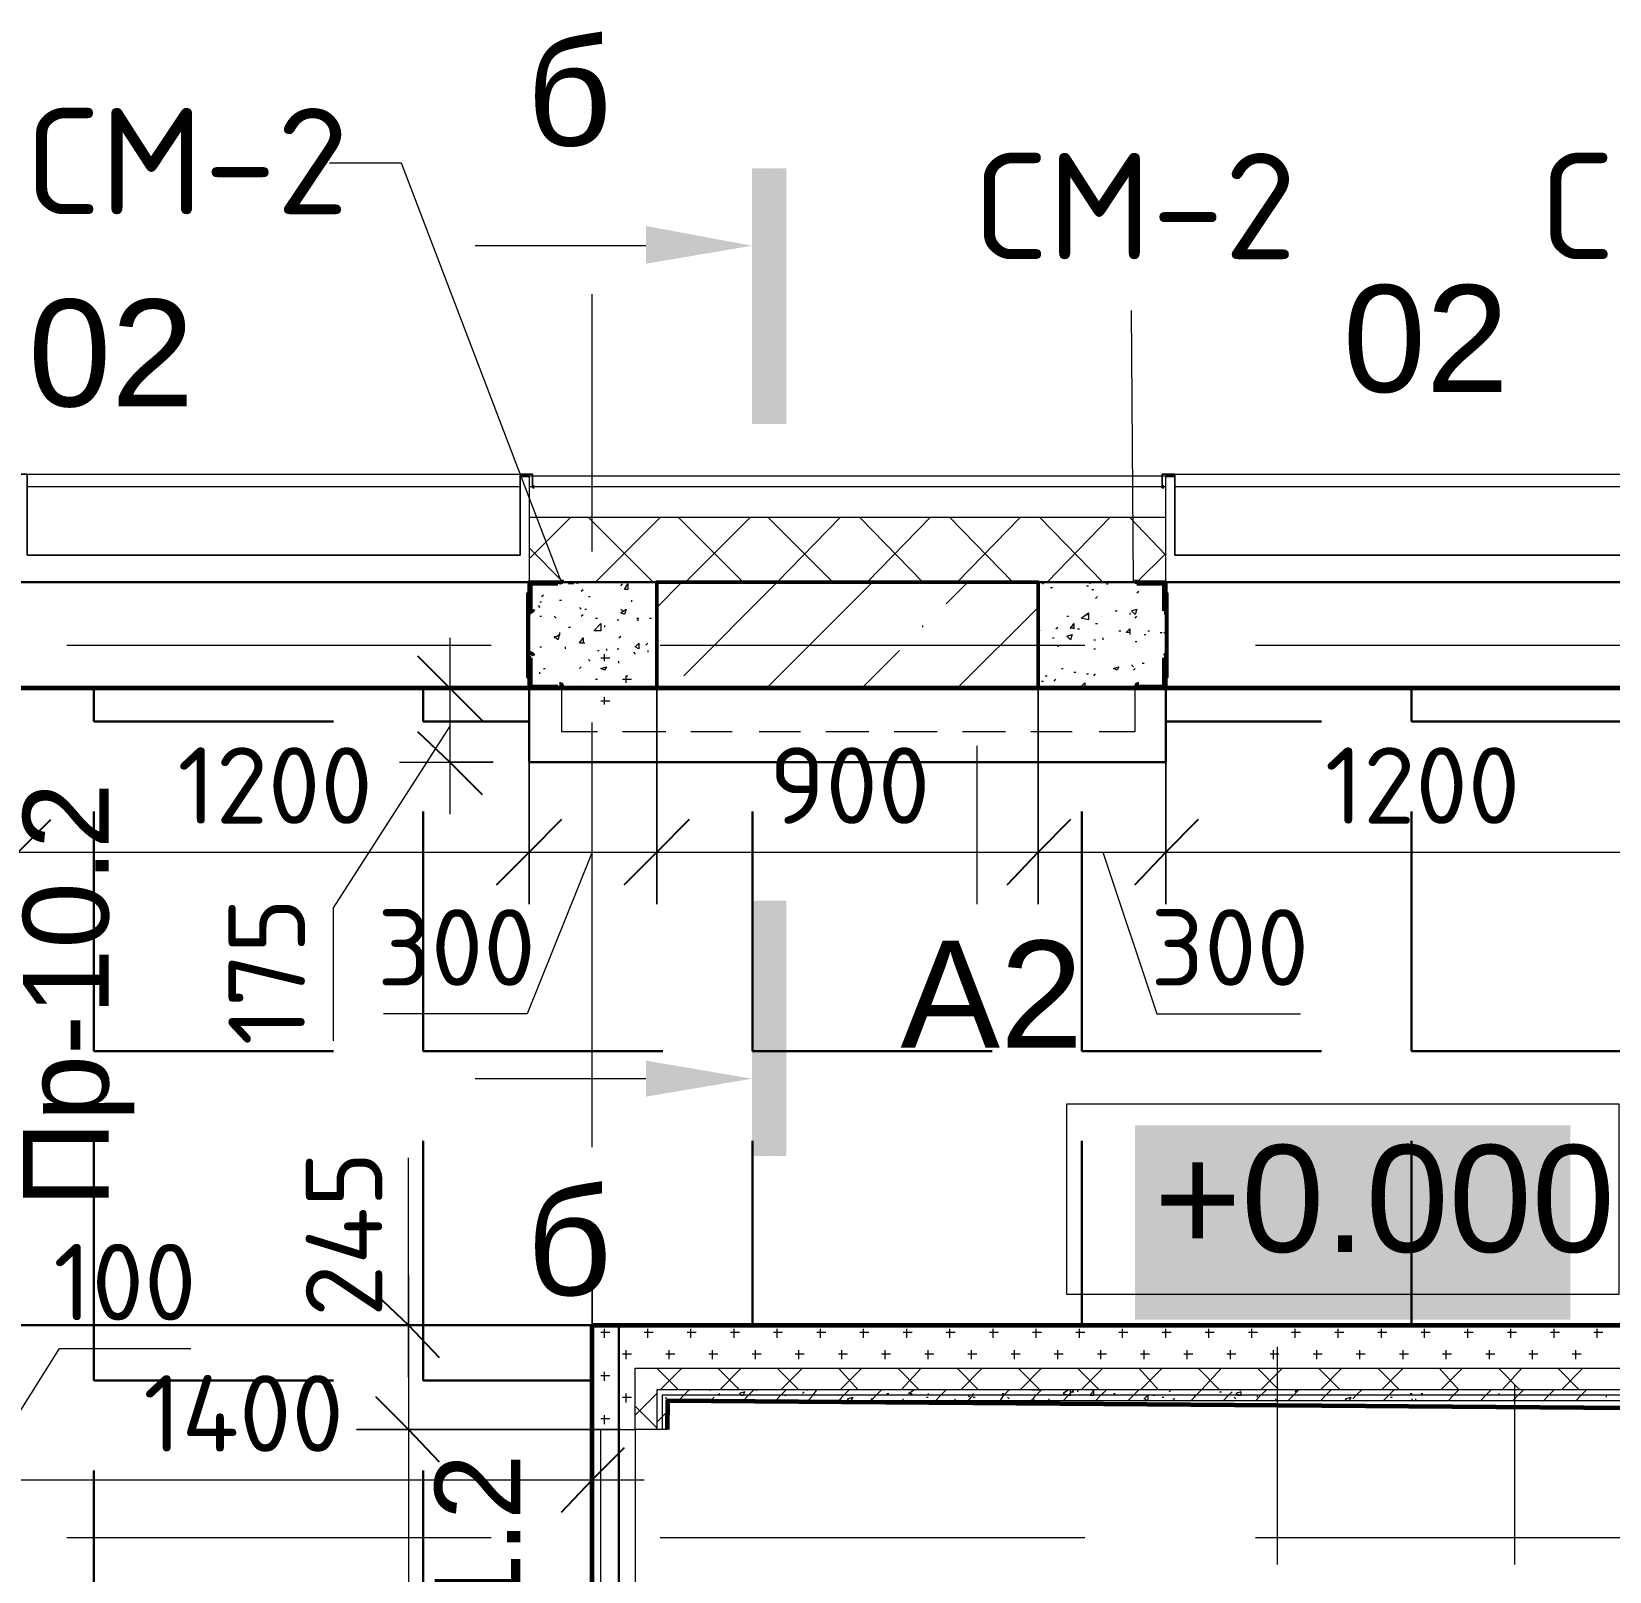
# Model space of a CAD drawing. Header units: millimetres. Extents: x -84737 to 172119, y -43083 to 59399.
# Drawn here: x 51026 to 54740, y 54600 to 58224 of the extents above; entities that cross this region are included whole.
import ezdxf

# ---------------------------------------------------------------- set-up
doc = ezdxf.new("R2010")
doc.units = ezdxf.units.MM
doc.layers.add('10) Плитка КР-3 300х300', color=40, linetype='Continuous', lineweight=30)
doc.layers.add('14) Плитка стены СТ-5.1', color=3, linetype='Continuous', lineweight=60)
for name, color, linetype in [('PDF _Аннотации', 7, 'Continuous'), ('PDF _Двери', 7, 'Continuous'), ('PDF _Линии', 7, 'Continuous'), ('PDF _Марки', 7, 'Continuous'), ('PDF _Несущие колонны', 7, 'Continuous'), ('PDF _Обобщенные модели', 7, 'Continuous'), ('PDF _Обозначения', 7, 'Continuous'), ('PDF _Окна', 7, 'Continuous'), ('PDF _Оси', 7, 'Continuous'), ('PDF _Перекрытия', 7, 'Continuous'), ('PDF _Размеры-100', 7, 'Continuous'), ('PDF _Стены', 7, 'Continuous'), ('PDF _Текст', 7, 'Continuous')]:
    doc.layers.add(name, color=color, linetype=linetype)
doc.layers.add('PDF _Высотные отметки', color=7, linetype='Continuous', true_color=0xffffff)
doc.styles.add('PDF GOSTCommon', font='arial.ttf')
doc.styles.add('PDF ISOCPEUR', font='isocpeur.ttf')

msp = doc.modelspace()

# ---------------------------------------------------------------- hatches: boundary and pattern name
at = {"layer": '10) Плитка КР-3 300х300'}
h = msp.add_hatch(dxfattribs=at)
h.set_pattern_fill('ANGLE', color=256, scale=111)
h.set_pattern_definition([(0, (0, 0), (0, 775.335), [563.88, -211.455]), (90, (0, 0), (-775.335, 5e-14), [563.88, -211.455])])
h.paths.add_polyline_path([(47206.2, 50679.7), (44755.2, 50679.7), (44755.2, 45879.3), (46926.8, 45879.3), (46926.8, 46057.1), (47206.2, 46057.1)])
h.paths.add_polyline_path([(47206.2, 52876.7), (45305.5, 52876.7), (45305.5, 50798.3), (47206.2, 50798.3)])
h.paths.add_polyline_path([(50948.3, 52876.7), (47206.2, 52876.7), (47206.2, 51479.8), (50948.3, 51479.8)])
h.paths.add_polyline_path([(47544.8, 52978.3), (45305.5, 52978.3), (45305.5, 52876.7), (47544.8, 52876.7)])
h.paths.add_polyline_path([(52345.3, 55179.6), (50948.3, 55179.6), (50948.3, 45879.3), (52345.3, 45879.3)])
h.paths.add_polyline_path([(55905.4, 56678.2), (53695.7, 56678.2), (53695.7, 56504.6), (52197.1, 56504.6), (52197.1, 56678.2), (50948.3, 56678.2), (50948.3, 55179.6), (55808, 55179.6), (55808, 55327.8), (55905.4, 55327.8)])
h.paths.add_polyline_path([(55808, 52876.7), (55507.5, 52876.7), (55507.5, 51780.4), (54406.8, 51780.4), (54406.8, 52876.7), (54262.9, 52876.7), (53145.3, 52876.7), (53145.3, 51678.8), (52446.9, 51678.8), (52446.9, 50679.7), (52548.5, 50679.7), (52548.5, 49879.7), (55808, 49879.7)])
at = {"layer": 'PDF _Окна', "transparency": 33554559}
for points in [[(52209.8, 57152.3), (52209.8, 57156.5), (52205.6, 57156.5), (52201.3, 57152.3), (52205.6, 57148), (52209.8, 57148)], [(53691.4, 57152.3), (53691.4, 57156.5), (53687.2, 57156.5), (53683, 57152.3), (53687.2, 57148), (53691.4, 57148)]]:
    msp.add_hatch(color=256, dxfattribs=at).paths.add_polyline_path(points)

# ---------------------------------------------------------------- linework, layer by layer
at = {"layer": '10) Плитка КР-3 300х300'}
for points in [[(50948.3, 55179.6), (55905.4, 55179.6), (55905.4, 56678.2), (50948.3, 56678.2)], [(52197.1, 56504.6), (53695.7, 56504.6), (53695.7, 56678.2), (52197.1, 56678.2)], [(50948.3, 45879.3), (52345.3, 45879.3), (52345.3, 55179.6), (50948.3, 55179.6)]]:
    msp.add_lwpolyline(points, close=True, dxfattribs=at)
at = {"layer": '14) Плитка стены СТ-5.1'}
for points in [[(52345.3, 55179.6), (55905.4, 55179.6), (55905.4, 56678.2), (50948.3, 56678.2), (50948.3, 55179.6)], [(50948.3, 51479.8), (50948.3, 45879.3), (52345.3, 45879.3), (52345.3, 55179.6)], [(55808, 54976.4), (52523.1, 55001.8), (52522.5, 54934.1)]]:
    msp.add_lwpolyline(points, dxfattribs=at)
at = {"layer": 'PDF _Аннотации', "lineweight": 9}
msp.add_lwpolyline([(53462.8, 55251.6), (53462.8, 55700.3), (54762.4, 55700.3), (54762.4, 55251.6)], close=True, dxfattribs=at)
at = {"layer": 'PDF _Высотные отметки', "transparency": 33554559}
for points in [[(53623.7, 55649.5), (53623.7, 55192.3), (54648.1, 55649.5)], [(53623.7, 55192.3), (54648.1, 55649.5), (54648.1, 55192.3)]]:
    msp.add_solid(points, dxfattribs=at)
at = {"layer": 'PDF _Двери', "lineweight": 18}
msp.add_lwpolyline([(52366.4, 54007), (52366.4, 54934.1), (52446.9, 54934.1), (52446.9, 54007)], dxfattribs=at)
at = {"layer": 'PDF _Линии', "lineweight": 9}
for points in [[(52273.3, 56678.2), (52273.3, 56576.6), (52358, 56576.6)], [(53539, 56576.6), (53623.7, 56576.6), (53623.7, 56678.2)], [(52417.2, 56576.6), (52518.8, 56576.6)], [(52578.1, 56576.6), (52675.5, 56576.6)], [(52739, 56576.6), (52836.3, 56576.6)], [(52895.6, 56576.6), (52997.2, 56576.6)], [(53056.4, 56576.6), (53158, 56576.6)], [(53217.3, 56576.6), (53318.9, 56576.6)], [(53378.2, 56576.6), (53475.5, 56576.6)]]:
    msp.add_lwpolyline(points, dxfattribs=at)
at = {"layer": 'PDF _Марки', "lineweight": 9}
for points in [[(52273.3, 56927.9), (51896.5, 57914.2), (51727.2, 57914.2)], [(53619.5, 56927.9), (53615.2, 57567.1)], [(53251.2, 56542.7), (53251.2, 56170.2)], [(53958.1, 55128.8), (53958.1, 54616.6)], [(54516.9, 55039.9), (54516.9, 54616.6)]]:
    msp.add_lwpolyline(points, dxfattribs=at)
at = {"layer": 'PDF _Несущие колонны', "lineweight": 9}
for points in [[(52497.7, 56868.6), (52556.9, 56927.9)], [(52561.2, 56707.8), (52781.3, 56927.9)], [(52755.9, 56678.2), (53005.6, 56927.9)], [(53179.2, 56877.1), (53230, 56927.9)], [(53204.6, 56678.2), (53395.1, 56868.6)], [(53124.2, 56822.1), (53124.2, 56826.3)], [(52980.2, 56678.2), (53069.1, 56767)]]:
    msp.add_lwpolyline(points, dxfattribs=at)
at = {"layer": 'PDF _Несущие колонны', "lineweight": 50}
msp.add_lwpolyline([(52497.7, 56678.2), (53395.1, 56678.2), (53395.1, 56927.9), (52497.7, 56927.9)], close=True, dxfattribs=at)
at = {"layer": 'PDF _Обобщенные модели', "lineweight": 30}
for points in [[(52197.1, 56703.5), (52192.9, 56703.5), (52192.9, 56902.5), (52197.1, 56902.5)], [(53695.7, 56902.5), (53699.9, 56902.5), (53699.9, 56703.5), (53695.7, 56703.5)], [(52408.8, 55179.6), (52408.8, 54007)]]:
    msp.add_lwpolyline(points, dxfattribs=at)
at = {"layer": 'PDF _Обобщенные модели', "lineweight": 50}
for points in [[(52273.3, 56927.9), (52197.1, 56927.9), (52197.1, 56851.7)], [(52201.3, 56860.2), (52201.3, 56923.7), (52264.8, 56923.7)], [(53695.7, 56851.7), (53695.7, 56927.9), (53623.7, 56927.9)], [(53627.9, 56923.7), (53691.4, 56923.7), (53691.4, 56860.2)], [(52197.1, 56754.3), (52197.1, 56678.2), (52273.3, 56678.2)], [(53623.7, 56678.2), (53695.7, 56678.2), (53695.7, 56754.3)], [(52264.8, 56682.4), (52201.3, 56682.4), (52201.3, 56750.1)], [(53691.4, 56750.1), (53691.4, 56682.4), (53627.9, 56682.4)]]:
    msp.add_lwpolyline(points, dxfattribs=at)
for centre, start, end in [((52269.1, 56932.3), 270, 11.5359), ((53632.2, 56932.3), 168.4641, 270), ((52201.3, 56864.6), 258.4641, 360), ((53700, 56864.6), 180, 281.5359), ((52201.3, 56754.5), 0, 101.5359), ((53700, 56754.5), 78.4641, 180), ((52269.1, 56682.6), 348.4641, 90), ((53632.2, 56682.6), 90, 191.5359)]:
    msp.add_arc(centre, 6.35, start, end, dxfattribs=at)
at = {"layer": 'PDF _Обозначения', "lineweight": 9}
for points in [[(52760.1, 57897.3), (52760.1, 57897.3)], [(52472.3, 57719.5), (52070.1, 57719.5)], [(52472.3, 55759.5), (52070.1, 55759.5)], [(52760.1, 55581.8), (52760.1, 55581.8)]]:
    msp.add_lwpolyline(points, dxfattribs=at)
at = {"layer": 'PDF _Обозначения', "transparency": 33554559}
for points in [[(52802.5, 57300.4), (52802.5, 57901.5), (52722, 57300.4)], [(52802.5, 57901.5), (52722, 57300.4), (52722, 57901.5)], [(52722, 57719.5), (52472.3, 57677.2), (52472.3, 57766.1)], [(52802.5, 56178.6), (52802.5, 55577.5), (52722, 56178.6)], [(52802.5, 55577.5), (52722, 56178.6), (52722, 55577.5)], [(52722, 55759.5), (52472.3, 55801.9), (52472.3, 55717.2)]]:
    msp.add_solid(points, dxfattribs=at)
at = {"layer": 'PDF _Окна', "lineweight": 18}
for points in [[(51016, 57181.9), (50986.4, 57181.9), (50986.4, 57152.3), (50986.4, 57181.9), (51016, 57181.9), (51016, 56991.4), (52175.9, 56991.4), (52175.9, 57181.9), (52205.6, 57181.9), (52205.6, 57152.3), (52205.6, 57181.9), (52175.9, 57181.9)], [(53716.8, 57181.9), (53687.2, 57181.9), (53687.2, 57152.3), (53687.2, 57181.9), (53716.8, 57181.9), (53716.8, 56991.4), (54876.7, 56991.4), (54876.7, 57181.9), (54906.3, 57181.9), (54906.3, 57152.3), (54906.3, 57181.9), (54876.7, 57181.9)], [(52175.9, 57152.3), (52175.9, 56991.4), (51016, 56991.4), (51016, 57152.3)], [(54876.7, 57152.3), (54876.7, 56991.4), (53716.8, 56991.4), (53716.8, 57152.3)]]:
    msp.add_lwpolyline(points, dxfattribs=at)
for points in [[(51016, 57152.3), (51016, 57181.9), (52175.9, 57181.9), (52175.9, 57152.3)], [(53716.8, 57152.3), (53716.8, 57181.9), (54876.7, 57181.9), (54876.7, 57152.3)]]:
    msp.add_lwpolyline(points, close=True, dxfattribs=at)
at = {"layer": 'PDF _Оси', "lineweight": 9}
for points in [[(52345.3, 56999.9), (52345.3, 57605.2)], [(52345.3, 56800.9), (52345.3, 56800.9)], [(51109.2, 56779.7), (52108.2, 56779.7)], [(52307.2, 56779.7), (52307.2, 56779.7)], [(52506.1, 56779.7), (53505.2, 56779.7)], [(53708.4, 56779.7), (53708.4, 56779.7)], [(53907.3, 56779.7), (54906.3, 56779.7)], [(52345.3, 55598.7), (52345.3, 56597.7)], [(52345.3, 55399.7), (52345.3, 55399.7)], [(52345.3, 54197.5), (52345.3, 55200.8)], [(51109.2, 54680.1), (52108.2, 54680.1)], [(52307.2, 54680.1), (52307.2, 54680.1)], [(52506.1, 54680.1), (53505.2, 54680.1)], [(53708.4, 54680.1), (53708.4, 54680.1)], [(53907.3, 54680.1), (54906.3, 54680.1)]]:
    msp.add_lwpolyline(points, dxfattribs=at)
at = {"layer": 'PDF _Перекрытия', "lineweight": 30}
for points in [[(52197.1, 56678.2), (52197.1, 56504.6)], [(53695.7, 56504.6), (53695.7, 56678.2)], [(52345.3, 54934.1), (52345.3, 54007)]]:
    msp.add_lwpolyline(points, dxfattribs=at)
at = {"layer": 'PDF _Размеры-100', "lineweight": 9}
for points in [[(50876.4, 56292.9), (52197.1, 56292.9), (52497.7, 56292.9), (53395.1, 56292.9), (53695.7, 56292.9), (54897.9, 56292.9), (54897.9, 56792.4), (54897.9, 56170.2), (54897.9, 56792.4), (54897.9, 56292.9), (55278.9, 56292.9)], [(52010.8, 56796.7), (52010.8, 56381.8)], [(51892.3, 56678.2), (52112.4, 56678.2), (52010.8, 56678.2)], [(52010.8, 56589.3), (51735.7, 56161.7), (51735.7, 55848.4)], [(51892.3, 56504.6), (52112.4, 56504.6), (52010.8, 56504.6)], [(52345.3, 56292.9), (52192.9, 55911.9), (51854.2, 55911.9)], [(53547.5, 56292.9), (53674.5, 55911.9), (54013.1, 55911.9)], [(51913.5, 55056.8), (51913.5, 55213.5), (51913.5, 55573.3)], [(47527.9, 54815.5), (50846.7, 54815.5), (50948.3, 54815.5), (50948.3, 55315.1), (50948.3, 54697), (50948.3, 55315.1), (50948.3, 54815.5), (52468, 54815.5)], [(52345.3, 54697), (52345.3, 55315.1), (52345.3, 54815.5)], [(51913.5, 55298.1), (51913.5, 54934.1), (52413, 54934.1), (51790.7, 54934.1), (52413, 54934.1), (51913.5, 54934.1), (51913.5, 53482.1), (52413, 53482.1), (51790.7, 53482.1)], [(51790.7, 55179.6), (52413, 55179.6), (51913.5, 55179.6)], [(50897.5, 54815.5), (51092.2, 55124.6), (51401.3, 55124.6)]]:
    msp.add_lwpolyline(points, dxfattribs=at)
for points in [[(52197.1, 56292.9), (52197.1, 56792.4), (52197.1, 56170.2), (52197.1, 56792.4)], [(52497.7, 56292.9), (52497.7, 56792.4), (52497.7, 56170.2), (52497.7, 56792.4)], [(53395.1, 56292.9), (53395.1, 56792.4), (53395.1, 56170.2), (53395.1, 56792.4)], [(53695.7, 56292.9), (53695.7, 56792.4), (53695.7, 56170.2), (53695.7, 56792.4)]]:
    msp.add_lwpolyline(points, close=True, dxfattribs=at)
at = {"layer": 'PDF _Размеры-100', "lineweight": 25}
for points in [[(51934.6, 56754.3), (52010.8, 56678.2), (52087, 56602)], [(51934.6, 56576.6), (52010.8, 56504.6), (52087, 56428.4)], [(50922.9, 56216.7), (50994.9, 56292.9), (51071.1, 56369.1)], [(51837.3, 55251.6), (51913.5, 55179.6), (51985.4, 55103.4)], [(52273.3, 54739.4), (52345.3, 54815.5), (52421.5, 54891.7)]]:
    msp.add_lwpolyline(points, dxfattribs=at)
for points in [[(52273.3, 56369.1), (52197.1, 56292.9), (52120.9, 56216.7), (52197.1, 56292.9)], [(52573.9, 56369.1), (52497.7, 56292.9), (52421.5, 56216.7), (52497.7, 56292.9)], [(53471.3, 56369.1), (53395.1, 56292.9), (53323.1, 56216.7), (53395.1, 56292.9)], [(53771.9, 56369.1), (53695.7, 56292.9), (53623.7, 56216.7), (53695.7, 56292.9)], [(51985.4, 54857.9), (51913.5, 54934.1), (51837.3, 55010.3), (51913.5, 54934.1)]]:
    msp.add_lwpolyline(points, close=True, dxfattribs=at)
at = {"layer": 'PDF _Стены', "lineweight": 30}
for points in [[(52175.9, 57177.7), (52197.1, 57177.7)], [(53695.7, 57177.7), (53716.8, 57177.7)], [(50994.9, 56927.9), (52497.7, 56927.9), (52497.7, 56678.2), (50994.9, 56678.2)], [(52197.1, 56927.9), (52197.1, 56678.2)], [(55156.1, 56927.9), (53395.1, 56927.9)], [(53695.7, 56678.2), (53695.7, 56927.9)], [(53695.7, 56504.6), (52197.1, 56504.6)]]:
    msp.add_lwpolyline(points, dxfattribs=at)
at = {"layer": 'PDF _Стены', "lineweight": 18}
for points in [[(53695.7, 56927.9), (53695.7, 57177.7), (53687.2, 57177.7), (52205.6, 57177.7), (52197.1, 57177.7), (52197.1, 56927.9)], [(53695.7, 57152.3), (53687.2, 57152.3), (52205.6, 57152.3), (52197.1, 57152.3)], [(53695.7, 57080.3), (52197.1, 57080.3)], [(52497.7, 56927.9), (53395.1, 56927.9)], [(55736.1, 55179.6), (52345.3, 55179.6), (52345.3, 54934.1), (52366.4, 54934.1)], [(55808, 54976.4), (55731.8, 54976.4), (55731.8, 55001.8), (52523.1, 55001.8), (52523.1, 54934.1), (52446.9, 54934.1), (52446.9, 55078), (55736.1, 55078)], [(55757.2, 54976.4), (55757.2, 55027.2), (52497.7, 55027.2), (52497.7, 54934.1)], [(55744.5, 54976.4), (55744.5, 55014.5), (52510.4, 55014.5), (52510.4, 54934.1)]]:
    msp.add_lwpolyline(points, dxfattribs=at)
at = {"layer": 'PDF _Стены', "lineweight": 9}
for points in [[(52197.1, 56982.9), (52294.5, 57080.3)], [(52489.2, 56927.9), (52336.8, 57080.3)], [(52353.7, 56927.9), (52506.1, 57080.3)], [(52700.9, 56927.9), (52548.5, 57080.3)], [(52565.4, 56927.9), (52717.8, 57080.3)], [(52912.5, 56927.9), (52760.1, 57080.3)], [(52781.3, 56927.9), (52929.4, 57080.3)], [(53124.2, 56927.9), (52976, 57080.3)], [(52992.9, 56927.9), (53141.1, 57080.3)], [(53335.8, 56927.9), (53187.7, 57080.3)], [(53204.6, 56927.9), (53352.8, 57080.3)], [(53547.5, 56927.9), (53399.3, 57080.3)], [(53416.3, 56927.9), (53564.4, 57080.3)], [(53695.7, 56991.4), (53611, 57080.3)], [(52277.5, 56927.9), (52197.1, 57008.3)], [(53627.9, 56927.9), (53695.7, 56995.6)], [(52302.9, 56923.7), (52290.2, 56923.7), (52294.5, 56927.9)], [(52298.7, 56923.7), (52298.7, 56927.9)], [(52307.2, 56927.9), (52311.4, 56923.7), (52311.4, 56927.9)], [(52319.9, 56906.7), (52324.1, 56911)], [(52413, 56919.4), (52417.2, 56923.7)], [(52455.3, 56911), (52455.3, 56911)], [(53395.1, 56902.5), (53399.3, 56902.5)], [(53403.6, 56927.9), (53407.8, 56923.7)], [(53424.7, 56915.2), (53429, 56915.2)], [(53509.4, 56919.4), (53513.6, 56919.4)], [(53513.6, 56927.9), (53517.9, 56923.7), (53517.9, 56927.9)], [(53522.1, 56911), (53526.3, 56911)], [(53556, 56923.7), (53560.2, 56923.7)], [(53623.7, 56906.7), (53623.7, 56906.7)], [(53627.9, 56902.5), (53632.2, 56906.7)], [(52218.3, 56872.9), (52222.5, 56868.6)], [(52222.5, 56881.3), (52226.7, 56881.3)], [(52226.7, 56894), (52231, 56898.3)], [(52269.1, 56885.6), (52273.3, 56885.6)], [(52315.6, 56868.6), (52319.9, 56864.4)], [(52328.3, 56864.4), (52332.6, 56864.4)], [(52336.8, 56894), (52341, 56894)], [(52413, 56864.4), (52417.2, 56860.2)], [(52438.4, 56885.6), (52438.4, 56881.3)], [(53441.7, 56881.3), (53441.7, 56881.3)], [(53530.6, 56889.8), (53534.8, 56894)], [(53691.4, 56877.1), (53695.7, 56877.1)], [(52222.5, 56847.5), (52226.7, 56847.5)], [(52226.7, 56834.8), (52226.7, 56834.8)], [(52256.4, 56847.5), (52260.6, 56843.2)], [(52319.9, 56847.5), (52324.1, 56851.7)], [(52353.7, 56843.2), (52358, 56843.2)], [(52374.9, 56826.3), (52374.9, 56822.1)], [(52404.5, 56839), (52408.8, 56839)], [(52413, 56860.2), (52413, 56860.2)], [(52451.1, 56843.2), (52455.3, 56843.2)], [(52451.1, 56839), (52455.3, 56839)], [(52480.7, 56843.2), (52485, 56843.2)], [(53462.8, 56847.5), (53467.1, 56847.5)], [(53471.3, 56817.8), (53479.8, 56830.5), (53479.8, 56817.8), (53471.3, 56822.1)], [(53505.2, 56834.8), (53505.2, 56834.8)], [(53509.4, 56851.7), (53513.6, 56851.7)], [(53530.6, 56830.5), (53534.8, 56830.5)], [(53577.1, 56860.2), (53581.4, 56860.2)], [(53611, 56855.9), (53611, 56851.7)], [(53623.7, 56843.2), (53627.9, 56847.5)], [(52222.5, 56813.6), (52222.5, 56813.6)], [(52256.4, 56796.7), (52269.1, 56805.1), (52264.8, 56792.4), (52256.4, 56800.9)], [(52269.1, 56809.4), (52269.1, 56805.1)], [(52290.2, 56822.1), (52294.5, 56822.1)], [(52328.3, 56784), (52315.6, 56784), (52324.1, 56796.7), (52324.1, 56784)], [(52408.8, 56796.7), (52413, 56800.9)], [(53395.1, 56817.8), (53399.3, 56813.6)], [(53429, 56796.7), (53433.2, 56796.7)], [(53437.4, 56817.8), (53441.7, 56822.1)], [(53488.2, 56817.8), (53492.5, 56817.8)], [(53526.3, 56792.4), (53530.6, 56792.4)], [(53547.5, 56796.7), (53547.5, 56792.4)], [(53585.6, 56813.6), (53589.8, 56813.6)], [(53611, 56809.4), (53602.5, 56809.4), (53611, 56817.8), (53611, 56805.1)], [(53644.9, 56805.1), (53649.1, 56805.1)], [(53653.3, 56813.6), (53657.6, 56813.6)], [(53683, 56809.4), (53687.2, 56809.4)], [(53691.4, 56809.4), (53695.7, 56809.4)], [(53695.7, 56813.6), (53695.7, 56813.6)], [(53695.7, 56813.6), (53695.7, 56813.6)], [(52222.5, 56775.5), (52226.7, 56775.5)], [(52281.8, 56775.5), (52281.8, 56771.3)], [(52315.6, 56788.2), (52319.9, 56788.2)], [(52358, 56767), (52362.2, 56767)], [(52374.9, 56741.6), (52374.9, 56758.6)], [(52379.1, 56771.3), (52379.1, 56767)], [(52404.5, 56771.3), (52408.8, 56771.3)], [(52442.6, 56762.8), (52446.9, 56758.6)], [(52472.3, 56779.7), (52476.5, 56784)], [(52476.5, 56767), (52476.5, 56762.8)], [(53416.3, 56775.5), (53416.3, 56775.5)], [(53437.4, 56758.6), (53437.4, 56758.6)], [(53441.7, 56779.7), (53441.7, 56775.5)], [(53458.6, 56779.7), (53462.8, 56779.7)], [(53526.3, 56771.3), (53530.6, 56771.3)], [(53530.6, 56788.2), (53530.6, 56788.2)], [(53623.7, 56788.2), (53627.9, 56788.2)], [(53623.7, 56784), (53623.7, 56784)], [(52222.5, 56712), (52222.5, 56716.2)], [(52231, 56724.7), (52235.2, 56724.7)], [(52243.7, 56750.1), (52243.7, 56750.1)], [(52315.6, 56724.7), (52319.9, 56728.9)], [(52336.8, 56745.9), (52341, 56741.6)], [(52366.4, 56750.1), (52387.6, 56750.1)], [(52408.8, 56737.4), (52408.8, 56741.6)], [(53450.1, 56724.7), (53454.4, 56724.7)], [(53479.8, 56716.2), (53484, 56716.2)], [(53551.7, 56720.5), (53551.7, 56720.5)], [(53598.3, 56733.2), (53598.3, 56733.2)], [(53615.2, 56733.2), (53619.5, 56728.9)], [(53619.5, 56720.5), (53623.7, 56724.7)], [(53640.6, 56737.4), (53644.9, 56737.4)], [(53649.1, 56716.2), (53649.1, 56716.2)], [(52197.1, 56678.2), (52197.1, 56678.2)], [(52243.7, 56682.4), (52247.9, 56678.2)], [(52311.4, 56695.1), (52311.4, 56695.1)], [(52353.7, 56699.3), (52358, 56699.3)], [(52408.8, 56678.2), (52408.8, 56678.2)], [(52417.2, 56699.3), (52438.4, 56699.3)], [(52425.7, 56690.9), (52425.7, 56707.8), (52429.9, 56707.8)], [(53403.6, 56695.1), (53407.8, 56695.1)], [(53412, 56707.8), (53416.3, 56707.8)], [(53433.2, 56695.1), (53437.4, 56699.3)], [(53509.4, 56712), (53513.6, 56712)], [(53526.3, 56707.8), (53530.6, 56712)], [(53632.2, 56678.2), (53636.4, 56682.4), (53636.4, 56678.2)], [(52366.4, 56648.5), (52387.6, 56648.5)], [(52374.9, 56640.1), (52374.9, 56657)], [(52366.4, 55162.7), (52387.6, 55162.7)], [(52374.9, 55150), (52374.9, 55171.1)], [(52468, 55162.7), (52489.2, 55162.7)], [(52476.5, 55150), (52476.5, 55171.1)], [(52569.6, 55162.7), (52590.8, 55162.7)], [(52578.1, 55150), (52578.1, 55171.1)], [(52671.2, 55162.7), (52692.4, 55162.7)], [(52679.7, 55150), (52679.7, 55171.1)], [(52772.8, 55162.7), (52794, 55162.7)], [(52781.3, 55150), (52781.3, 55171.1)], [(52874.4, 55162.7), (52895.6, 55162.7)], [(52882.9, 55150), (52882.9, 55171.1)], [(52976, 55162.7), (52997.2, 55162.7)], [(52984.5, 55150), (52984.5, 55171.1)], [(53077.6, 55162.7), (53098.8, 55162.7)], [(53086.1, 55150), (53086.1, 55171.1)], [(53179.2, 55162.7), (53200.4, 55162.7)], [(53187.7, 55150), (53187.7, 55171.1)], [(53280.8, 55162.7), (53302, 55162.7)], [(53289.3, 55150), (53289.3, 55171.1)], [(53382.4, 55162.7), (53403.6, 55162.7)], [(53390.9, 55150), (53390.9, 55171.1)], [(53484, 55162.7), (53505.2, 55162.7)], [(53492.5, 55150), (53492.5, 55171.1)], [(53585.6, 55162.7), (53606.8, 55162.7)], [(53594.1, 55150), (53594.1, 55171.1)], [(53687.2, 55162.7), (53708.4, 55162.7)], [(53695.7, 55150), (53695.7, 55171.1)], [(53788.8, 55162.7), (53810, 55162.7)], [(53797.3, 55150), (53797.3, 55171.1)], [(53890.4, 55162.7), (53911.5, 55162.7)], [(53898.8, 55150), (53898.8, 55171.1)], [(53992, 55162.7), (54013.1, 55162.7)], [(54000.4, 55150), (54000.4, 55171.1)], [(54093.6, 55162.7), (54114.7, 55162.7)], [(54102, 55150), (54102, 55171.1)], [(54195.2, 55162.7), (54216.3, 55162.7)], [(54203.6, 55150), (54203.6, 55171.1)], [(54296.8, 55162.7), (54317.9, 55162.7)], [(54305.2, 55150), (54305.2, 55171.1)], [(54398.4, 55162.7), (54419.5, 55162.7)], [(54406.8, 55150), (54406.8, 55171.1)], [(54500, 55162.7), (54521.1, 55162.7)], [(54508.4, 55150), (54508.4, 55171.1)], [(54601.6, 55162.7), (54622.7, 55162.7)], [(54610, 55150), (54610, 55171.1)], [(54703.2, 55162.7), (54724.3, 55162.7)], [(54711.6, 55150), (54711.6, 55171.1)], [(52425.7, 55099.2), (52425.7, 55120.3)], [(52527.3, 55099.2), (52527.3, 55120.3)], [(52628.9, 55099.2), (52628.9, 55120.3)], [(52730.5, 55099.2), (52730.5, 55120.3)], [(52832.1, 55099.2), (52832.1, 55120.3)], [(52933.7, 55099.2), (52933.7, 55120.3)], [(53035.3, 55099.2), (53035.3, 55120.3)], [(53136.9, 55099.2), (53136.9, 55120.3)], [(53238.5, 55099.2), (53238.5, 55120.3)], [(53340.1, 55099.2), (53340.1, 55120.3)], [(53441.7, 55099.2), (53441.7, 55120.3)], [(53543.3, 55099.2), (53543.3, 55120.3)], [(53644.9, 55099.2), (53644.9, 55120.3)], [(53746.5, 55099.2), (53746.5, 55120.3)], [(53848, 55099.2), (53848, 55120.3)], [(53949.6, 55099.2), (53949.6, 55120.3)], [(54051.2, 55099.2), (54051.2, 55120.3)], [(54152.8, 55099.2), (54152.8, 55120.3)], [(54254.4, 55099.2), (54254.4, 55120.3)], [(54356, 55099.2), (54356, 55120.3)], [(54457.6, 55099.2), (54457.6, 55120.3)], [(54559.2, 55099.2), (54559.2, 55120.3)], [(54660.8, 55099.2), (54660.8, 55120.3)], [(52417.2, 55111.9), (52438.4, 55111.9)], [(52518.8, 55111.9), (52540, 55111.9)], [(52620.4, 55111.9), (52641.6, 55111.9)], [(52722, 55111.9), (52743.2, 55111.9)], [(52823.6, 55111.9), (52844.8, 55111.9)], [(52925.2, 55111.9), (52946.4, 55111.9)], [(53026.8, 55111.9), (53048, 55111.9)], [(53128.4, 55111.9), (53149.6, 55111.9)], [(53230, 55111.9), (53251.2, 55111.9)], [(53331.6, 55111.9), (53352.8, 55111.9)], [(53433.2, 55111.9), (53454.4, 55111.9)], [(53534.8, 55111.9), (53556, 55111.9)], [(53636.4, 55111.9), (53657.6, 55111.9)], [(53738, 55111.9), (53759.2, 55111.9)], [(53839.6, 55111.9), (53860.7, 55111.9)], [(53941.2, 55111.9), (53962.3, 55111.9)], [(54042.8, 55111.9), (54063.9, 55111.9)], [(54144.4, 55111.9), (54165.5, 55111.9)], [(54246, 55111.9), (54267.1, 55111.9)], [(54347.6, 55111.9), (54368.7, 55111.9)], [(54449.2, 55111.9), (54470.3, 55111.9)], [(54550.8, 55111.9), (54571.9, 55111.9)], [(54652.4, 55111.9), (54673.5, 55111.9)], [(52366.4, 55061.1), (52387.6, 55061.1)], [(52374.9, 55048.4), (52374.9, 55069.5)], [(52548.5, 55027.2), (52497.7, 55078)], [(52506.1, 55027.2), (52556.9, 55078)], [(52692.4, 55027.2), (52641.6, 55078)], [(52645.8, 55027.2), (52696.6, 55078)], [(52832.1, 55027.2), (52781.3, 55078)], [(52789.8, 55027.2), (52840.6, 55078)], [(52971.8, 55027.2), (52925.2, 55078)], [(52929.4, 55027.2), (52980.2, 55078)], [(53115.7, 55027.2), (53064.9, 55078)], [(53073.4, 55027.2), (53119.9, 55078)], [(53255.4, 55027.2), (53204.6, 55078)], [(53213.1, 55027.2), (53263.9, 55078)], [(53390.9, 55027.2), (53399.3, 55027.2), (53348.5, 55078)], [(53352.8, 55027.2), (53403.6, 55078)], [(53539, 55027.2), (53488.2, 55078)], [(53496.7, 55027.2), (53547.5, 55078)], [(53678.7, 55027.2), (53632.2, 55078)], [(53636.4, 55027.2), (53687.2, 55078)], [(53754.9, 55001.8), (53767.6, 55014.5), (53780.3, 55027.2), (53826.9, 55078)], [(53822.7, 55027.2), (53771.9, 55078)], [(53962.3, 55027.2), (53911.5, 55078)], [(53920, 55027.2), (53970.8, 55078)], [(54106.3, 55027.2), (54055.5, 55078)], [(54059.7, 55027.2), (54110.5, 55078)], [(54246, 55027.2), (54195.2, 55078)], [(54203.6, 55027.2), (54254.4, 55078)], [(54360.3, 55001.8), (54373, 55014.5), (54385.7, 55027.2), (54339.1, 55078)], [(54343.3, 55027.2), (54394.1, 55078)], [(54529.6, 55027.2), (54478.8, 55078)], [(54487.3, 55027.2), (54533.8, 55078)], [(54669.3, 55027.2), (54618.5, 55078)], [(54627, 55027.2), (54677.8, 55078)], [(52417.2, 55010.3), (52438.4, 55010.3)], [(52425.7, 54997.6), (52425.7, 55018.7)], [(52446.9, 54967.9), (52497.7, 55018.7)], [(52497.7, 55027.2), (52497.7, 55027.2)], [(52518.8, 55010.3), (52518.8, 55006)], [(52548.5, 55001.8), (52561.2, 55014.5), (52573.9, 55027.2)], [(52620.4, 55027.2), (52624.7, 55027.2)], [(52624.7, 55001.8), (52633.1, 55010.3)], [(52641.6, 55014.5), (52645.8, 55018.7)], [(52641.6, 55014.5), (52641.6, 55014.5)], [(52645.8, 55023), (52645.8, 55023)], [(52700.9, 55001.8), (52713.6, 55014.5), (52726.3, 55027.2)], [(52730.5, 55027.2), (52734.7, 55027.2)], [(52777.1, 55001.8), (52789.8, 55014.5), (52802.5, 55027.2)], [(52798.2, 55014.5), (52802.5, 55014.5)], [(52840.6, 55018.7), (52844.8, 55023)], [(52849, 55027.2), (52853.3, 55027.2)], [(52853.3, 55001.8), (52865.9, 55014.5), (52874.4, 55027.2)], [(52925.2, 55001.8), (52937.9, 55014.5), (52950.6, 55027.2)], [(52946.4, 55023), (52946.4, 55023)], [(52950.6, 55001.8), (52946.4, 55006), (52959.1, 55010.3), (52954.8, 55001.8)], [(53001.4, 55001.8), (53014.1, 55014.5), (53026.8, 55027.2)], [(53039.5, 55018.7), (53043.7, 55018.7)], [(53090.3, 55018.7), (53103, 55027.2)], [(53094.5, 55018.7), (53098.8, 55018.7)], [(53132.6, 55010.3), (53136.9, 55010.3)], [(53136.9, 55018.7), (53136.9, 55014.5)], [(53136.9, 55014.5), (53136.9, 55014.5)], [(53153.8, 55001.8), (53166.5, 55014.5), (53179.2, 55027.2)], [(53230, 55001.8), (53242.7, 55014.5), (53242.7, 55018.7)], [(53230, 55014.5), (53234.2, 55010.3)], [(53238.5, 55027.2), (53238.5, 55027.2)], [(53242.7, 55010.3), (53246.9, 55010.3)], [(53306.2, 55001.8), (53314.7, 55014.5), (53327.4, 55027.2)], [(53310.4, 55018.7), (53314.7, 55018.7)], [(53323.1, 55010.3), (53327.4, 55006)], [(53378.2, 55001.8), (53390.9, 55014.5), (53403.6, 55027.2)], [(53382.4, 55027.2), (53386.6, 55027.2)], [(53390.9, 55027.2), (53390.9, 55027.2)], [(53454.4, 55001.8), (53467.1, 55014.5), (53471.3, 55014.5), (53471.3, 55027.2)], [(53467.1, 55027.2), (53454.4, 55018.7), (53467.1, 55014.5), (53479.8, 55027.2)], [(53458.6, 55010.3), (53458.6, 55010.3)], [(53471.3, 55014.5), (53471.3, 55014.5)], [(53475.5, 55023), (53479.8, 55023)], [(53488.2, 55027.2), (53488.2, 55023)], [(53517.9, 55014.5), (53517.9, 55014.5)], [(53526.3, 55014.5), (53526.3, 55014.5)], [(53530.6, 55001.8), (53543.3, 55014.5), (53556, 55027.2)], [(53547.5, 55018.7), (53551.7, 55023)], [(53572.9, 55018.7), (53577.1, 55018.7)], [(53606.8, 55001.8), (53619.5, 55014.5), (53632.2, 55027.2)], [(53615.2, 55027.2), (53615.2, 55027.2)], [(53615.2, 55027.2), (53615.2, 55027.2)], [(53666, 55014.5), (53670.3, 55014.5)], [(53666, 55014.5), (53666, 55014.5)], [(53687.2, 55010.3), (53691.4, 55010.3)], [(53704.1, 55023), (53708.4, 55027.2)], [(53763.4, 55014.5), (53763.4, 55010.3)], [(53822.7, 55023), (53826.9, 55023)], [(53831.1, 55001.8), (53843.8, 55014.5), (53852.3, 55023)], [(53856.5, 55010.3), (53860.7, 55006)], [(53865, 55014.5), (53869.2, 55014.5), (53873.4, 55014.5), (53873.4, 55023), (53860.7, 55018.7), (53869.2, 55014.5)], [(53865, 55014.5), (53865, 55014.5)], [(53869.2, 55027.2), (53873.4, 55027.2)], [(53869.2, 55014.5), (53869.2, 55014.5)], [(53907.3, 55001.8), (53920, 55014.5), (53932.7, 55027.2)], [(53911.5, 55010.3), (53911.5, 55014.5)], [(53983.5, 55001.8), (53996.2, 55014.5), (54008.9, 55027.2)], [(54000.4, 55023), (54004.7, 55027.2)], [(54059.7, 55001.8), (54072.4, 55014.5), (54085.1, 55027.2)], [(54123.2, 55001.8), (54119, 55006), (54131.7, 55010.3), (54127.4, 55001.8)], [(54135.9, 55006), (54144.4, 55014.5), (54157.1, 55027.2)], [(54207.9, 55001.8), (54220.6, 55014.5), (54233.3, 55027.2)], [(54224.8, 55010.3), (54229, 55010.3)], [(54271.4, 55018.7), (54275.6, 55018.7)], [(54296.8, 55018.7), (54301, 55018.7)], [(54339.1, 55027.2), (54339.1, 55027.2)], [(54364.5, 55014.5), (54364.5, 55014.5)], [(54436.5, 55001.8), (54449.2, 55014.5), (54461.9, 55027.2)], [(54457.6, 55027.2), (54457.6, 55027.2)], [(54478.8, 55018.7), (54483, 55014.5)], [(54483, 55014.5), (54483, 55014.5)], [(54512.7, 55001.8), (54525.4, 55014.5), (54538.1, 55027.2)], [(54584.6, 55001.8), (54597.3, 55014.5), (54610, 55027.2)], [(54660.8, 55001.8), (54673.5, 55014.5), (54686.2, 55027.2)], [(54732.8, 55014.5), (54732.8, 55010.3)], [(52497.7, 54938.3), (52446.9, 54989.1)], [(52497.7, 54951), (52510.4, 54963.7), (52523.1, 54976.4)], [(52523.1, 54972.2), (52523.1, 54972.2)], [(52552.7, 55001.8), (52552.7, 55006)], [(53001.4, 55006), (53005.6, 55006)], [(53077.6, 55001.8), (53077.6, 55006)], [(53200.4, 55001.8), (53200.4, 55006)], [(53382.4, 55006), (53386.6, 55006)], [(53420.5, 55006), (53420.5, 55001.8)], [(53712.6, 55006), (53716.8, 55006)], [(53953.9, 55006), (53953.9, 55001.8)], [(54275.6, 55001.8), (54275.6, 55006)], [(54284.1, 55001.8), (54284.1, 55006)], [(54673.5, 55006), (54673.5, 55006)], [(54728.6, 55006), (54728.6, 55006)], [(52366.4, 54959.5), (52387.6, 54959.5)], [(52374.9, 54946.8), (52374.9, 54967.9)]]:
    msp.add_lwpolyline(points, dxfattribs=at)
for points in [[(52429.9, 56923.7), (52429.9, 56911), (52421.5, 56911)], [(52425.7, 56864.4), (52421.5, 56851.7), (52413, 56855.9)], [(53627.9, 56864.4), (53623.7, 56851.7), (53615.2, 56860.2)], [(52349.5, 56813.6), (52366.4, 56830.5), (52366.4, 56813.6)], [(53513.6, 56839), (53496.7, 56843.2), (53513.6, 56855.9)], [(53475.5, 56805.1), (53471.3, 56792.4), (53462.8, 56800.9)], [(52455.3, 56784), (52455.3, 56771.3), (52446.9, 56775.5)], [(52379.1, 56728.9), (52374.9, 56720.5), (52366.4, 56724.7)], [(53585.6, 56728.9), (53581.4, 56720.5), (53572.9, 56724.7)], [(53505.2, 56690.9), (53505.2, 56682.4), (53496.7, 56682.4)], [(52705.1, 55023), (52692.4, 55018.7), (52696.6, 55014.5), (52700.9, 55014.5)], [(53526.3, 55027.2), (53517.9, 55014.5), (53526.3, 55014.5)], [(53653.3, 55014.5), (53653.3, 55001.8), (53644.9, 55006)]]:
    msp.add_lwpolyline(points, close=True, dxfattribs=at)
at = {"layer": 'PDF _Стены', "lineweight": 30}
msp.add_lwpolyline([(55156.1, 56927.9), (55156.1, 56678.2), (53395.1, 56678.2), (53395.1, 56927.9)], close=True, dxfattribs=at)

# ---------------------------------------------------------------- texts
at = {"layer": 'PDF _Текст', "attachment_point": 4}
for s, insert, char_height, style in [('б', (52190.8, 58079.3), 251.6, 'PDF GOSTCommon'), ('СМ-2', (51018.1, 57918.6), 250, 'PDF ISOCPEUR'), ('СМ-2', (53249.1, 57812.8), 250, 'PDF ISOCPEUR'), ('СМ-2', (54582.6, 57812.8), 250, 'PDF ISOCPEUR'), ('02', (54112.7, 57499.4), 251.59, 'PDF GOSTCommon'), ('02', (51018.1, 57465.5), 251.59, 'PDF GOSTCommon'), ('1200', (51369.5, 56449.3), 180, 'PDF ISOCPEUR'), ('900', (52762.3, 56449.3), 180, 'PDF ISOCPEUR'), ('1200', (54070.4, 56449.3), 180, 'PDF ISOCPEUR'), ('300', (51839.4, 56068.3), 180, 'PDF ISOCPEUR'), ('300', (53659.7, 56068.3), 180, 'PDF ISOCPEUR'), ('А2', (53071.3, 55958.4), 251.59, 'PDF GOSTCommon'), ('+0.000', (53668.2, 55475.8), 251.59, 'PDF GOSTCommon'), ('б', (52190.8, 55374.2), 251.6, 'PDF GOSTCommon'), ('100', (51077.4, 55280.8), 180, 'PDF ISOCPEUR'), ('1400', (51289.1, 54971.8), 180, 'PDF ISOCPEUR')]:
    msp.add_mtext(s, dxfattribs=dict(at, insert=insert, char_height=char_height, style=style))
at = {"layer": 'PDF _Текст', "attachment_point": 4, "rotation": 90}
for s, insert, char_height, style in [('Пр-10.2', (51136.9, 55457), 201.27, 'PDF GOSTCommon'), ('175', (51579.5, 55838), 180, 'PDF ISOCPEUR'), ('245', (51761.6, 55198.8), 180, 'PDF ISOCPEUR'), ('Пр-11.2', (52106.3, 53878), 201.27, 'PDF GOSTCommon')]:
    msp.add_mtext(s, dxfattribs=dict(at, insert=insert, char_height=char_height, style=style))

doc.saveas('drawing.dxf')
